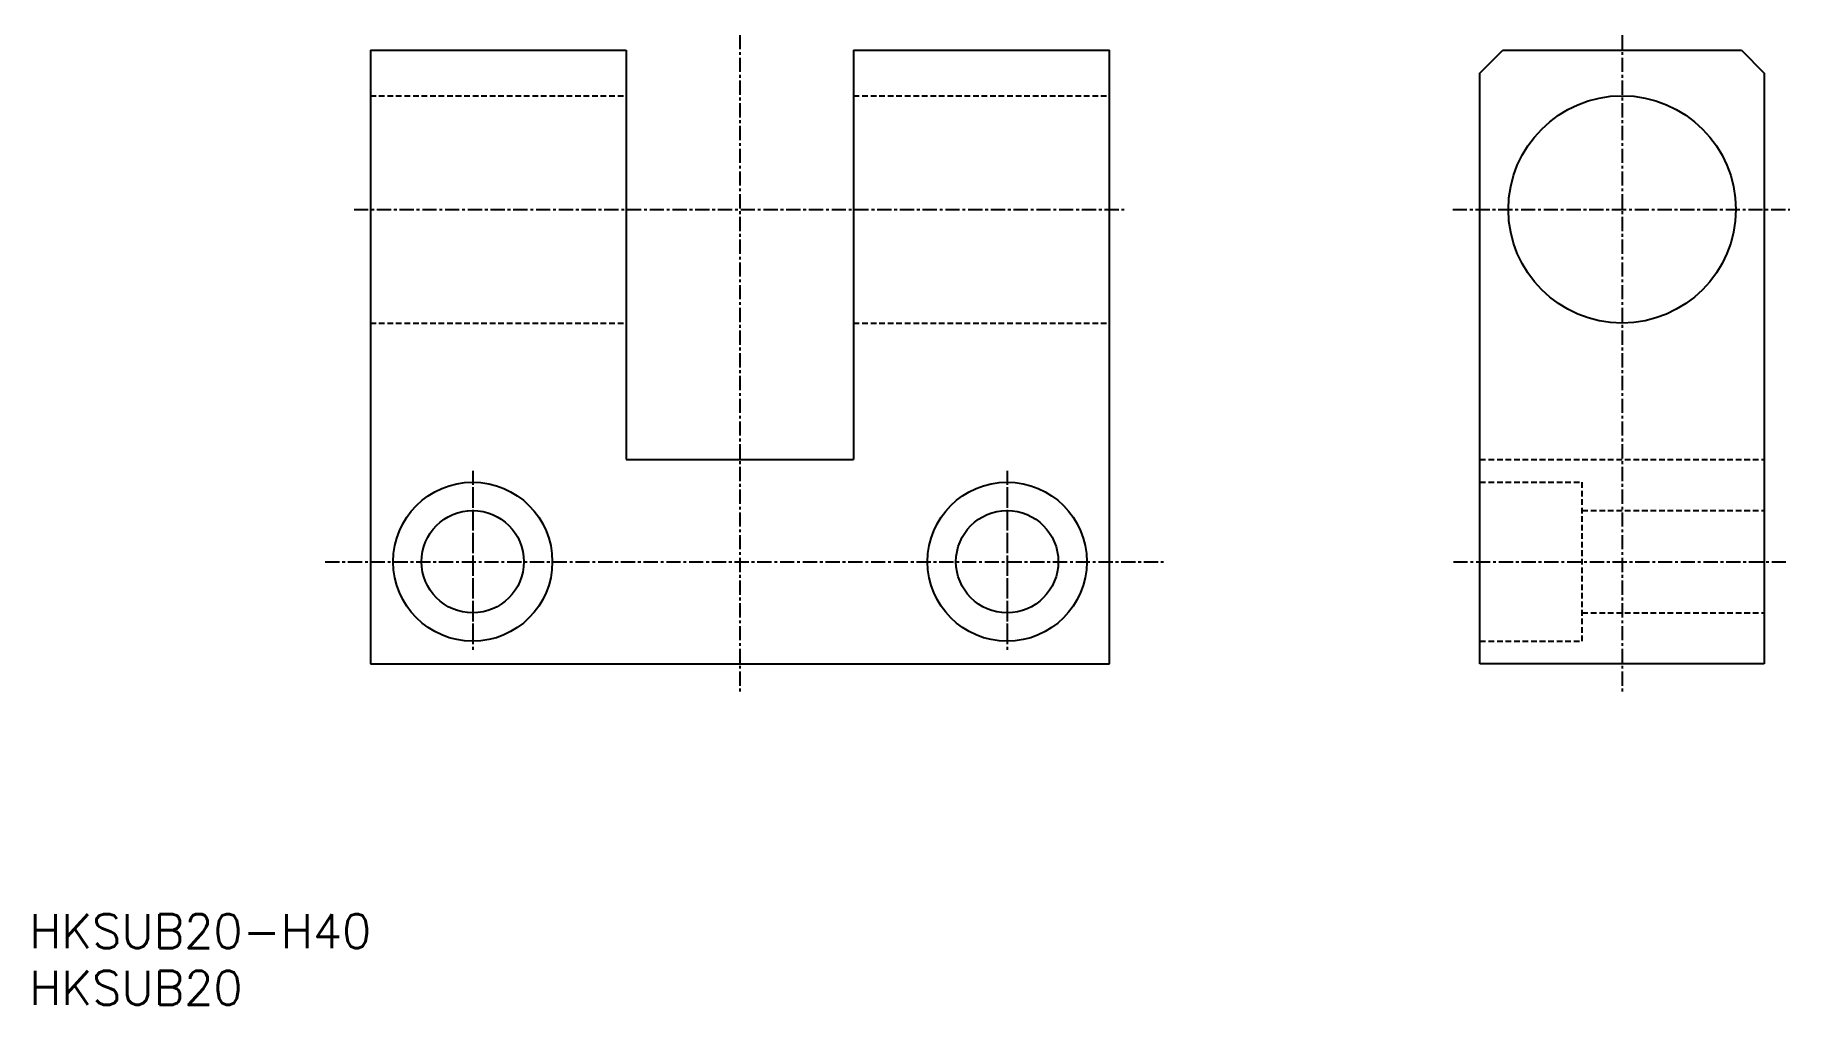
# Model space of a CAD drawing. Extents: x 1 to 155, y 0 to 85.
import ezdxf

# ---------------------------------------------------------------- set-up
doc = ezdxf.new("R2010")
doc.units = 0
doc.linetypes.add('CENTER', pattern=[2, 1.25, -0.25, 0.25, -0.25])
doc.linetypes.add('DASHED', pattern=[0.75, 0.5, -0.25])
doc.layers.get('0').update_dxf_attribs({"linetype": 'CONTINUOUS'})
doc.layers.add('CENTER', color=1, linetype='CENTER')
doc.styles.get("Standard").update_dxf_attribs({"font": 'txt.shx'})

# ---------------------------------------------------------------- blocks, each defined once
blk = doc.blocks.new('*U12')
at = {"color": 7, "linetype": 'CONTINUOUS'}
blk.add_text('HKSUB20', height=3, dxfattribs=at).set_placement((0, 0))
blk = doc.blocks.new('*U13')
at = {"color": 7, "linetype": 'CONTINUOUS'}
blk.add_text('HKSUB20-H40', height=3, dxfattribs=at).set_placement((0, 5))

msp = doc.modelspace()

# ---------------------------------------------------------------- linework, layer by layer
at = {"color": 7, "linetype": 'CONTINUOUS'}
for p, q in [((30, 84), (30, 30)), ((30, 84), (52.5, 84)), ((52.5, 84), (52.5, 48)), ((72.5, 84), (72.5, 48)), ((72.5, 84), (95, 84)), ((95, 30), (95, 84)), ((127.58, 82), (129.58, 84)), ((129.58, 84), (150.58, 84)), ((150.58, 84), (152.58, 82)), ((127.58, 30), (127.58, 82)), ((152.58, 82), (152.58, 30)), ((52.5, 48), (72.5, 48)), ((30, 30), (95, 30)), ((152.58, 30), (127.58, 30))]:
    msp.add_line(p, q, dxfattribs=at)
at = {"color": 3, "linetype": 'DASHED'}
for p, q in [((30, 80), (52.5, 80)), ((72.5, 80), (95, 80)), ((30, 60), (52.5, 60)), ((72.5, 60), (95, 60)), ((127.58, 48), (152.58, 48)), ((127.58, 46), (136.58, 46)), ((136.58, 32), (136.58, 46)), ((136.58, 43.5), (152.58, 43.5)), ((136.58, 34.5), (152.58, 34.5)), ((127.58, 32), (136.58, 32))]:
    msp.add_line(p, q, dxfattribs=at)
at = {"color": 7, "linetype": 'CONTINUOUS'}
for centre, radius in [((140.08, 70), 10), ((39, 39), 7), ((86, 39), 7), ((39, 39), 4.5), ((86, 39), 4.5)]:
    msp.add_circle(centre, radius, dxfattribs=at)
at = {"layer": 'CENTER', "color": 1, "linetype": 'CENTER'}
for p, q in [((62.5, 85.34), (62.5, 27.52)), ((140.08, 85.34), (140.08, 27.52)), ((28.57, 70), (96.3, 70)), ((125.19, 70), (154.84, 70)), ((39, 47), (39, 31)), ((86, 47), (86, 31)), ((39, 45.55), (39, 32.08)), ((86, 45.55), (86, 32.08)), ((26.03, 39), (99.76, 39)), ((125.24, 39), (154.59, 39))]:
    msp.add_line(p, q, dxfattribs=at)

# ---------------------------------------------------------------- block references
at = {"color": 7, "linetype": 'CONTINUOUS'}
for name in ['*U13', '*U12']:
    msp.add_blockref(name, (0, 0), dxfattribs=at)

doc.saveas('drawing.dxf')
